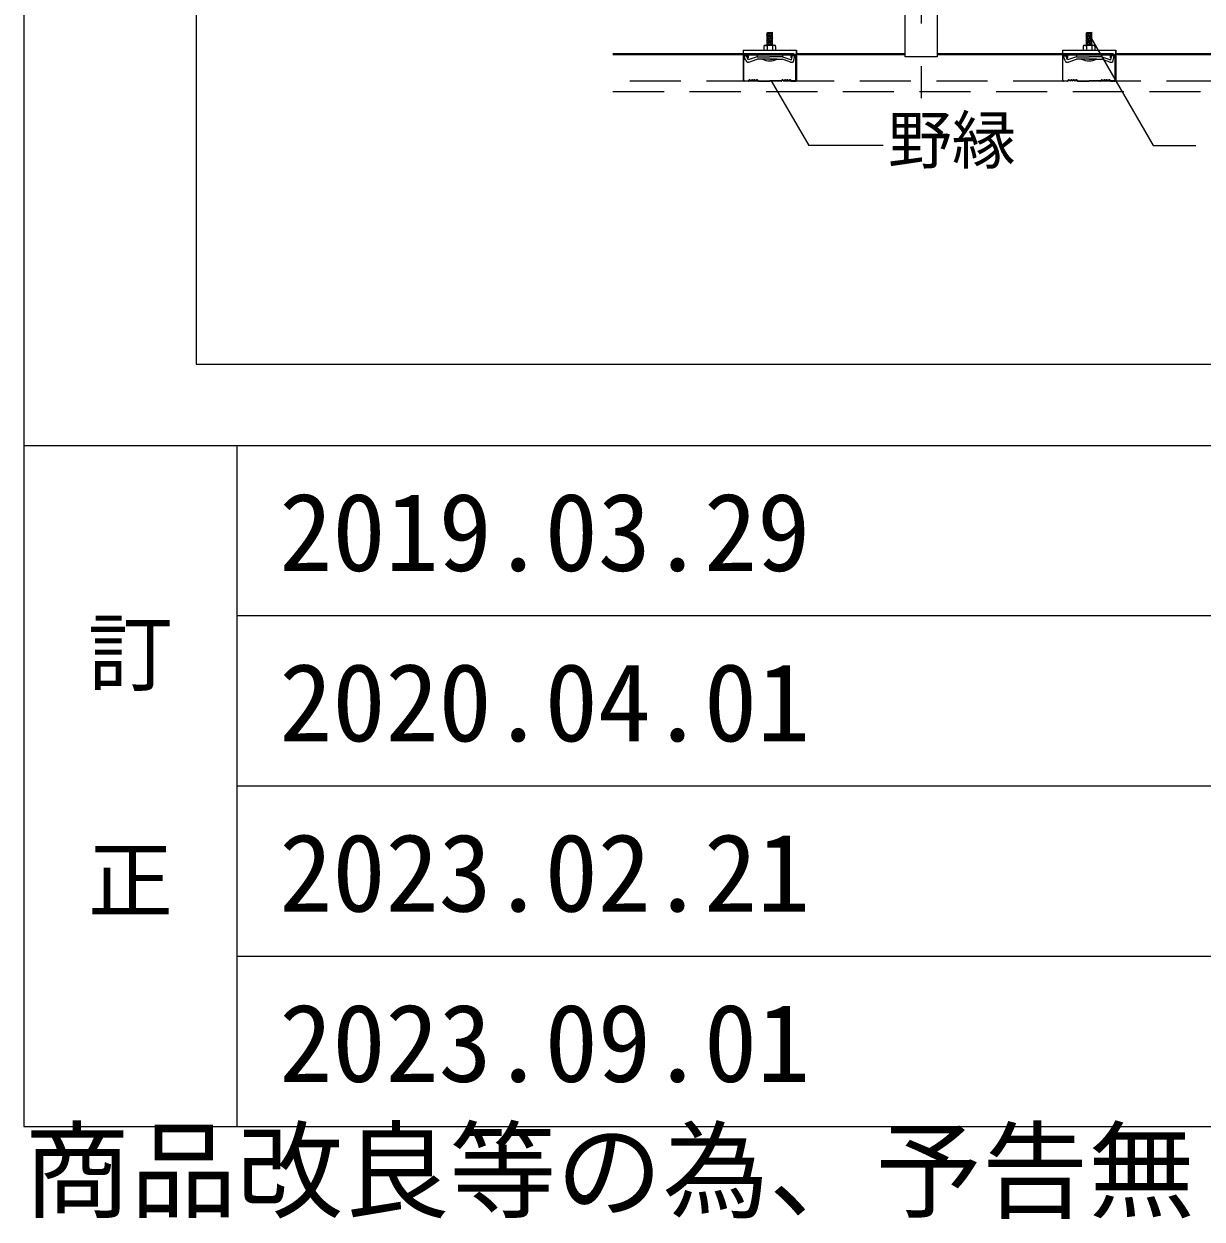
# Model space of a CAD drawing. Units: millimetres, scale not verified. Extents: x -7800 to 7800, y -5387 to 5300.
# Drawn here: x -7800 to -6693, y -5387 to -4264 of the extents above; entities that cross this region are included whole.
import ezdxf
from ezdxf.enums import TextEntityAlignment as Align

# ---------------------------------------------------------------- set-up
doc = ezdxf.new("R2010")
doc.units = ezdxf.units.MM
doc.header["$LTSCALE"] = 40
doc.linetypes.add('CHAIN1', pattern=[8, 5, -1, 1, -1])
doc.linetypes.add('DASHED1', pattern=[1.8, 1.2, -0.6])
for name, color, linetype, lineweight in [('7-0_中心線', 4, 'CHAIN1', 9), ('7-1_吊り材', 7, 'Continuous', 18), ('7-2_野縁受け', 3, 'Continuous', 18), ('7-3_野縁', 2, 'Continuous', 25), ('7-6_文字・矢印', 7, 'Continuous', 18), ('7-A_クリップ', 7, 'Continuous', 18), ('7-D_パネル', 4, 'Continuous', 9), ('F-3_野縁受け', 7, 'Continuous', 18)]:
    doc.layers.add(name, color=color, linetype=linetype, lineweight=lineweight)
doc.layers.add('F-6_文字', color=7, linetype='Continuous')
doc.styles.add('ＭＳ ゴシック', font='')
doc.styles.get('ＭＳ ゴシック').set_extended_font_data('MS Gothic')

msp = doc.modelspace()

# ---------------------------------------------------------------- linework, layer by layer
at = {"layer": '7-0_中心線'}
msp.add_line((-6956.9, -2463.8), (-6956.9, -4333.72), dxfattribs=at)
at = {"layer": '7-1_吊り材'}
for p, q in [((-6971.9, -4294.95), (-6971.9, -4214.95)), ((-6941.9, -4294.95), (-6971.9, -4294.95))]:
    msp.add_line(p, q, dxfattribs=at)
msp.add_lwpolyline([(-6971.9, -4214.95), (-6941.9, -4214.95), (-6941.9, -4294.95)], dxfattribs=at)
at = {"layer": '7-2_野縁受け'}
for p, q in [((-7246.55, -4291.75), (-7124.22, -4291.75)), ((-7246.55, -4292.95), (-7124.22, -4292.95)), ((-7074.25, -4291.75), (-6971.9, -4291.75)), ((-7074.25, -4292.95), (-6971.9, -4292.95)), ((-6941.9, -4291.75), (-6824.22, -4291.75)), ((-6941.9, -4292.95), (-6824.22, -4292.95)), ((-6774.25, -4291.75), (-6525.86, -4291.75)), ((-6774.25, -4292.95), (-6525.86, -4292.95))]:
    msp.add_line(p, q, dxfattribs=at)
at = {"layer": '7-2_野縁受け', "linetype": 'DASHED1'}
for p, q in [((-7124.22, -4291.75), (-7074.25, -4291.75)), ((-7124.22, -4292.95), (-7074.25, -4292.95)), ((-6824.22, -4291.75), (-6774.25, -4291.75)), ((-6824.22, -4292.95), (-6774.25, -4292.95))]:
    msp.add_line(p, q, dxfattribs=at)
at = {"layer": '7-3_野縁'}
for p, q in [((-7124.26, -4293.95), (-7124.25, -4316.91)), ((-7123.75, -4316.93), (-7123.76, -4293.95)), ((-7120.26, -4292.95), (-7123.26, -4292.95)), ((-7120.26, -4293.45), (-7123.26, -4293.45)), ((-7119.76, -4295.95), (-7119.76, -4293.95)), ((-7119.76, -4295.95), (-7119.26, -4295.95)), ((-7119.26, -4295.95), (-7119.26, -4293.95)), ((-7079.25, -4295.95), (-7079.25, -4293.95)), ((-7078.75, -4295.95), (-7079.25, -4295.95)), ((-7078.75, -4295.95), (-7078.75, -4293.95)), ((-7078.25, -4292.95), (-7075.25, -4292.95)), ((-7078.25, -4293.45), (-7075.25, -4293.45)), ((-7074.75, -4316.93), (-7074.75, -4293.95)), ((-7074.25, -4293.95), (-7074.25, -4316.91)), ((-6824.26, -4293.95), (-6824.25, -4316.91)), ((-6823.75, -4316.93), (-6823.76, -4293.95)), ((-6820.26, -4292.95), (-6823.26, -4292.95)), ((-6820.26, -4293.45), (-6823.26, -4293.45)), ((-6819.76, -4295.95), (-6819.76, -4293.95)), ((-6819.76, -4295.95), (-6819.26, -4295.95)), ((-6819.26, -4295.95), (-6819.26, -4293.95)), ((-6779.25, -4295.95), (-6779.25, -4293.95)), ((-6778.75, -4295.95), (-6779.25, -4295.95)), ((-6778.75, -4295.95), (-6778.75, -4293.95)), ((-6778.25, -4292.95), (-6775.25, -4292.95)), ((-6778.25, -4293.45), (-6775.25, -4293.45)), ((-6774.75, -4316.93), (-6774.75, -4293.95)), ((-6774.25, -4293.95), (-6774.25, -4316.91)), ((-7123.26, -4317.45), (-7119.67, -4317.45)), ((-7123.26, -4317.45), (-7119.67, -4317.45)), ((-7119.67, -4317.95), (-7123.26, -4317.95)), ((-7119.67, -4317.95), (-7123.26, -4317.95)), ((-7119.32, -4317.3), (-7118.61, -4316.6)), ((-7118.61, -4316.6), (-7119.32, -4317.3)), ((-7118.26, -4316.95), (-7118.96, -4317.66)), ((-7118.26, -4316.95), (-7118.96, -4317.66)), ((-7111.26, -4316.95), (-7110.55, -4317.66)), ((-7110.9, -4316.6), (-7110.19, -4317.3)), ((-7109.84, -4317.45), (-7099.25, -4317.45)), ((-7109.84, -4317.95), (-7099.25, -4317.95)), ((-7088.67, -4317.45), (-7099.25, -4317.45)), ((-7088.67, -4317.95), (-7099.25, -4317.95)), ((-7087.61, -4316.6), (-7088.31, -4317.3)), ((-7087.25, -4316.95), (-7087.96, -4317.66)), ((-7080.25, -4316.95), (-7079.55, -4317.66)), ((-7080.25, -4316.95), (-7079.55, -4317.66)), ((-7079.19, -4317.3), (-7079.9, -4316.6)), ((-7079.9, -4316.6), (-7079.19, -4317.3)), ((-7075.25, -4317.45), (-7078.84, -4317.45)), ((-7075.25, -4317.45), (-7078.84, -4317.45)), ((-7078.84, -4317.95), (-7075.25, -4317.95)), ((-7078.84, -4317.95), (-7075.25, -4317.95)), ((-6823.26, -4317.45), (-6819.67, -4317.45)), ((-6823.26, -4317.45), (-6819.67, -4317.45)), ((-6819.67, -4317.95), (-6823.26, -4317.95)), ((-6819.67, -4317.95), (-6823.26, -4317.95)), ((-6819.32, -4317.3), (-6818.61, -4316.6)), ((-6818.61, -4316.6), (-6819.32, -4317.3)), ((-6818.26, -4316.95), (-6818.96, -4317.66)), ((-6818.26, -4316.95), (-6818.96, -4317.66)), ((-6811.26, -4316.95), (-6810.55, -4317.66)), ((-6810.9, -4316.6), (-6810.19, -4317.3)), ((-6809.84, -4317.45), (-6799.25, -4317.45)), ((-6809.84, -4317.95), (-6799.25, -4317.95)), ((-6788.67, -4317.45), (-6799.25, -4317.45)), ((-6788.67, -4317.95), (-6799.25, -4317.95)), ((-6787.61, -4316.6), (-6788.31, -4317.3)), ((-6787.25, -4316.95), (-6787.96, -4317.66)), ((-6780.25, -4316.95), (-6779.55, -4317.66)), ((-6780.25, -4316.95), (-6779.55, -4317.66)), ((-6779.19, -4317.3), (-6779.9, -4316.6)), ((-6779.9, -4316.6), (-6779.19, -4317.3)), ((-6775.25, -4317.45), (-6778.84, -4317.45)), ((-6775.25, -4317.45), (-6778.84, -4317.45)), ((-6778.84, -4317.95), (-6775.25, -4317.95)), ((-6778.84, -4317.95), (-6775.25, -4317.95))]:
    msp.add_line(p, q, dxfattribs=at)
for centre, radius, start, end in [((-7123.26, -4293.95), 1, 90.00299, 180.00299), ((-7123.26, -4293.95), 0.5, 90.00299, 180.00299), ((-7120.26, -4293.95), 1, 0.00299, 90.00299), ((-7120.26, -4293.95), 0.5, 0.00299, 90.00299), ((-7078.25, -4293.95), 1, 89.99699, 179.99699), ((-7078.25, -4293.95), 0.5, 89.99699, 179.99699), ((-7075.25, -4293.95), 1, 359.99699, 89.99699), ((-7075.25, -4293.95), 0.5, 359.99699, 89.99699), ((-6823.26, -4293.95), 1, 90.00299, 180.00299), ((-6823.26, -4293.95), 0.5, 90.00299, 180.00299), ((-6820.26, -4293.95), 1, 0.00299, 90.00299), ((-6820.26, -4293.95), 0.5, 0.00299, 90.00299), ((-6778.25, -4293.95), 1, 89.99699, 179.99699), ((-6778.25, -4293.95), 0.5, 89.99699, 179.99699), ((-6775.25, -4293.95), 1, 359.99699, 89.99699), ((-6775.25, -4293.95), 0.5, 359.99699, 89.99699), ((-7123.26, -4316.95), 1, 177.476, 270), ((-7123.26, -4316.95), 1, 177.476, 270), ((-7123.26, -4316.95), 0.5, 177.476, 270), ((-7123.26, -4316.95), 0.5, 177.476, 270), ((-7119.67, -4316.95), 0.5, 269.99998, 314.99998), ((-7119.67, -4316.95), 0.5, 270, 314.99998), ((-7119.67, -4316.95), 1, 270, 315), ((-7119.67, -4316.95), 1, 270, 314.99998), ((-7118.26, -4316.95), 0.5, 46.39717, 135), ((-7117.01, -4315.64), 1.81, 226.39717, 313.60281), ((-7117.01, -4315.64), 1.31, 226.39717, 313.60281), ((-7115.76, -4316.95), 0.5, 36.86989, 133.60281), ((-7114.76, -4316.2), 1.25, 216.86989, 323.1301), ((-7114.76, -4316.2), 0.75, 216.86989, 323.1301), ((-7113.76, -4316.95), 0.5, 36.86989, 143.1301), ((-7113.76, -4316.95), 0.5, 46.39717, 143.1301), ((-7112.51, -4315.64), 1.81, 226.39717, 313.60281), ((-7112.51, -4315.64), 1.31, 226.39717, 313.60281), ((-7111.26, -4316.95), 0.5, 44.99998, 133.60281), ((-7109.84, -4316.95), 1, 225, 270), ((-7109.84, -4316.95), 0.5, 225, 270), ((-7088.67, -4316.95), 0.5, 270, 315), ((-7088.67, -4316.95), 1, 270, 315), ((-7087.25, -4316.95), 0.5, 46.39719, 135.00002), ((-7086, -4315.64), 1.81, 226.39719, 313.60283), ((-7086, -4315.64), 1.31, 226.39719, 313.60283), ((-7084.75, -4316.95), 0.5, 36.8699, 143.13011), ((-7084.75, -4316.95), 0.5, 36.8699, 133.60283), ((-7083.75, -4316.2), 1.25, 216.8699, 323.13011), ((-7083.75, -4316.2), 0.75, 216.8699, 323.13011), ((-7082.75, -4316.95), 0.5, 46.39719, 143.13011), ((-7081.5, -4315.64), 1.81, 226.39719, 313.60283), ((-7081.5, -4315.64), 1.31, 226.39719, 313.60283), ((-7080.25, -4316.95), 0.5, 45, 133.60283), ((-7078.84, -4316.95), 1, 225, 270), ((-7078.84, -4316.95), 1, 225.00002, 270), ((-7078.84, -4316.95), 0.5, 225, 270), ((-7078.84, -4316.95), 0.5, 225.00002, 270), ((-7075.25, -4316.95), 1, 270, 2.524), ((-7075.25, -4316.95), 1, 269.99997, 2.524), ((-7075.25, -4316.95), 0.5, 270, 2.524), ((-7075.25, -4316.95), 0.5, 269.99997, 2.524), ((-6823.26, -4316.95), 1, 177.476, 270), ((-6823.26, -4316.95), 1, 177.476, 270), ((-6823.26, -4316.95), 0.5, 177.476, 270), ((-6823.26, -4316.95), 0.5, 177.476, 270), ((-6819.67, -4316.95), 0.5, 269.99998, 314.99998), ((-6819.67, -4316.95), 0.5, 270, 314.99998), ((-6819.67, -4316.95), 1, 270, 315), ((-6819.67, -4316.95), 1, 270, 314.99998), ((-6818.26, -4316.95), 0.5, 46.39717, 135), ((-6817.01, -4315.64), 1.81, 226.39717, 313.60281), ((-6817.01, -4315.64), 1.31, 226.39717, 313.60281), ((-6815.76, -4316.95), 0.5, 36.86989, 133.60281), ((-6814.76, -4316.2), 1.25, 216.86989, 323.1301), ((-6814.76, -4316.2), 0.75, 216.86989, 323.1301), ((-6813.76, -4316.95), 0.5, 36.86989, 143.1301), ((-6813.76, -4316.95), 0.5, 46.39717, 143.1301), ((-6812.51, -4315.64), 1.81, 226.39717, 313.60281), ((-6812.51, -4315.64), 1.31, 226.39717, 313.60281), ((-6811.26, -4316.95), 0.5, 44.99998, 133.60281), ((-6809.84, -4316.95), 1, 225, 270), ((-6809.84, -4316.95), 0.5, 225, 270), ((-6788.67, -4316.95), 0.5, 270, 315), ((-6788.67, -4316.95), 1, 270, 315), ((-6787.25, -4316.95), 0.5, 46.39719, 135.00002), ((-6786, -4315.64), 1.81, 226.39719, 313.60283), ((-6786, -4315.64), 1.31, 226.39719, 313.60283), ((-6784.75, -4316.95), 0.5, 36.8699, 143.13011), ((-6784.75, -4316.95), 0.5, 36.8699, 133.60283), ((-6783.75, -4316.2), 1.25, 216.8699, 323.13011), ((-6783.75, -4316.2), 0.75, 216.8699, 323.13011), ((-6782.75, -4316.95), 0.5, 46.39719, 143.13011), ((-6781.5, -4315.64), 1.81, 226.39719, 313.60283), ((-6781.5, -4315.64), 1.31, 226.39719, 313.60283), ((-6780.25, -4316.95), 0.5, 45, 133.60283), ((-6778.84, -4316.95), 1, 225, 270), ((-6778.84, -4316.95), 1, 225.00002, 270), ((-6778.84, -4316.95), 0.5, 225, 270), ((-6778.84, -4316.95), 0.5, 225.00002, 270), ((-6775.25, -4316.95), 1, 270, 2.524), ((-6775.25, -4316.95), 1, 269.99997, 2.524), ((-6775.25, -4316.95), 0.5, 270, 2.524), ((-6775.25, -4316.95), 0.5, 269.99997, 2.524)]:
    msp.add_arc(centre, radius, start, end, dxfattribs=at)
at = {"layer": '7-6_文字・矢印'}
for p in [(-7097.79, -4317.62), (-6992.59, -4378.45)]:
    msp.add_line(p, (-7062.67, -4378.45), dxfattribs=at)
msp.add_lwpolyline([(-6798.27, -4275.79), (-6739, -4378.45), (-6699.05, -4378.45)], dxfattribs=at)
at = {"layer": '7-A_クリップ'}
for p, q in [((-7096.22, -4272.32), (-7102.22, -4273.16)), ((-7102.22, -4273.16), (-7101.47, -4273.55)), ((-7096.22, -4273.32), (-7102.22, -4274.16)), ((-7102.22, -4274.16), (-7101.47, -4274.55)), ((-7101.47, -4284.17), (-7101.47, -4272.16)), ((-7101.47, -4272.16), (-7096.97, -4272.16)), ((-7096.22, -4272.32), (-7096.97, -4272.16)), ((-7096.97, -4284.17), (-7096.97, -4272.19)), ((-7096.22, -4273.32), (-7096.97, -4272.92)), ((-7096.22, -4274.32), (-7096.97, -4273.92)), ((-7096.22, -4275.32), (-7096.97, -4274.92)), ((-7096.22, -4276.32), (-7096.97, -4275.92)), ((-7096.22, -4277.32), (-7096.97, -4276.92)), ((-7096.22, -4278.32), (-7096.97, -4277.92)), ((-6796.22, -4272.32), (-6802.22, -4273.16)), ((-6802.22, -4273.16), (-6801.47, -4273.55)), ((-6796.22, -4273.32), (-6802.22, -4274.16)), ((-6802.22, -4274.16), (-6801.47, -4274.55)), ((-6801.47, -4284.17), (-6801.47, -4272.16)), ((-6801.47, -4272.16), (-6796.97, -4272.16)), ((-6796.22, -4272.32), (-6796.97, -4272.16)), ((-6796.97, -4284.17), (-6796.97, -4272.19)), ((-6796.22, -4273.32), (-6796.97, -4272.92)), ((-6796.22, -4274.32), (-6796.97, -4273.92)), ((-6796.22, -4275.32), (-6796.97, -4274.92)), ((-6796.22, -4276.32), (-6796.97, -4275.92)), ((-6796.22, -4277.32), (-6796.97, -4276.92)), ((-6796.22, -4278.32), (-6796.97, -4277.92)), ((-7124.22, -4288.67), (-7074.22, -4288.67)), ((-7124.22, -4288.67), (-7124.22, -4292.97)), ((-7104.72, -4285.17), (-7104.72, -4288.67)), ((-7104.72, -4288.67), (-7093.72, -4288.67)), ((-7104.06, -4284.34), (-7104.53, -4284.57)), ((-7104.06, -4284.34), (-7104.53, -4284.57)), ((-7103.72, -4284.17), (-7094.72, -4284.17)), ((-7103.37, -4284.26), (-7101.72, -4284.67)), ((-7103.37, -4284.26), (-7101.72, -4284.67)), ((-7096.22, -4283.32), (-7102.3, -4284.17)), ((-7096.22, -4282.32), (-7102.22, -4283.16)), ((-7102.22, -4283.16), (-7101.47, -4283.55)), ((-7101.72, -4284.67), (-7101.72, -4284.69)), ((-7101.72, -4284.69), (-7101.72, -4288.67)), ((-7097, -4284.56), (-7096.72, -4284.66)), ((-7096.22, -4279.32), (-7096.97, -4278.92)), ((-7096.22, -4280.32), (-7096.97, -4279.92)), ((-7096.22, -4281.32), (-7096.97, -4280.92)), ((-7096.22, -4282.32), (-7096.97, -4281.92)), ((-7096.22, -4283.32), (-7096.97, -4282.92)), ((-7095.08, -4284.26), (-7096.72, -4284.66)), ((-7095.08, -4284.26), (-7096.72, -4284.66)), ((-7094.4, -4284.33), (-7093.93, -4284.56)), ((-7094.4, -4284.33), (-7093.93, -4284.56)), ((-7093.72, -4285.17), (-7093.72, -4288.67)), ((-6824.22, -4288.67), (-6774.22, -4288.67)), ((-6824.22, -4288.67), (-6824.22, -4292.97)), ((-6804.72, -4285.17), (-6804.72, -4288.67)), ((-6804.72, -4288.67), (-6793.72, -4288.67)), ((-6804.06, -4284.34), (-6804.53, -4284.57)), ((-6804.06, -4284.34), (-6804.53, -4284.57)), ((-6803.72, -4284.17), (-6794.72, -4284.17)), ((-6803.37, -4284.26), (-6801.72, -4284.67)), ((-6803.37, -4284.26), (-6801.72, -4284.67)), ((-6796.22, -4283.32), (-6802.3, -4284.17)), ((-6796.22, -4282.32), (-6802.22, -4283.16)), ((-6802.22, -4283.16), (-6801.47, -4283.55)), ((-6801.72, -4284.67), (-6801.72, -4284.69)), ((-6801.72, -4284.69), (-6801.72, -4288.67)), ((-6797, -4284.56), (-6796.72, -4284.66)), ((-6796.22, -4279.32), (-6796.97, -4278.92)), ((-6796.22, -4280.32), (-6796.97, -4279.92)), ((-6796.22, -4281.32), (-6796.97, -4280.92)), ((-6796.22, -4282.32), (-6796.97, -4281.92)), ((-6796.22, -4283.32), (-6796.97, -4282.92)), ((-6795.08, -4284.26), (-6796.72, -4284.66)), ((-6795.08, -4284.26), (-6796.72, -4284.66)), ((-6794.4, -4284.33), (-6793.93, -4284.56)), ((-6794.4, -4284.33), (-6793.93, -4284.56)), ((-6793.72, -4285.17), (-6793.72, -4288.67)), ((-7124.22, -4292.97), (-7074.22, -4292.97)), ((-7121.02, -4293.96), (-7123.18, -4294.75)), ((-7121.98, -4298.03), (-7123.18, -4294.75)), ((-7121.78, -4298.59), (-7123.18, -4294.75)), ((-7119.58, -4297.9), (-7121.02, -4293.96)), ((-7111.22, -4294.86), (-7119.58, -4297.9)), ((-7118.81, -4299.96), (-7111.12, -4297.16)), ((-7111.22, -4292.97), (-7111.22, -4294.86)), ((-7111.22, -4294.86), (-7099.22, -4294.86)), ((-7092.22, -4297.16), (-7106.22, -4297.16)), ((-7087.23, -4294.86), (-7099.22, -4294.86)), ((-7087.23, -4294.86), (-7099.22, -4294.86)), ((-7087.23, -4294.86), (-7099.22, -4294.86)), ((-7099.22, -4297.16), (-7090.08, -4297.16)), ((-7099.22, -4297.16), (-7089.49, -4297.16)), ((-7099.22, -4297.16), (-7088.01, -4297.16)), ((-7089.74, -4297.16), (-7088.01, -4297.16)), ((-7089.25, -4297.16), (-7087.33, -4297.16)), ((-7084.09, -4298.34), (-7087.33, -4297.16)), ((-7087.23, -4294.86), (-7079.83, -4297.55)), ((-7087.22, -4292.97), (-7087.22, -4294.86)), ((-7079.64, -4299.96), (-7084.83, -4298.07)), ((-7080.12, -4297.45), (-7078.87, -4297.9)), ((-7076.62, -4298.4), (-7075.56, -4294.44)), ((-6824.22, -4292.97), (-6774.22, -4292.97)), ((-6821.02, -4293.96), (-6823.18, -4294.75)), ((-6821.98, -4298.03), (-6823.18, -4294.75)), ((-6821.78, -4298.59), (-6823.18, -4294.75)), ((-6819.58, -4297.9), (-6821.02, -4293.96)), ((-6811.22, -4294.86), (-6819.58, -4297.9)), ((-6818.81, -4299.96), (-6811.12, -4297.16)), ((-6811.22, -4292.97), (-6811.22, -4294.86)), ((-6811.22, -4294.86), (-6799.22, -4294.86)), ((-6792.22, -4297.16), (-6806.22, -4297.16)), ((-6787.23, -4294.86), (-6799.22, -4294.86)), ((-6787.23, -4294.86), (-6799.22, -4294.86)), ((-6787.23, -4294.86), (-6799.22, -4294.86)), ((-6799.22, -4297.16), (-6790.08, -4297.16)), ((-6799.22, -4297.16), (-6789.49, -4297.16)), ((-6799.22, -4297.16), (-6788.01, -4297.16)), ((-6789.74, -4297.16), (-6788.01, -4297.16)), ((-6789.25, -4297.16), (-6787.33, -4297.16)), ((-6784.09, -4298.34), (-6787.33, -4297.16)), ((-6787.23, -4294.86), (-6779.83, -4297.55)), ((-6787.22, -4292.97), (-6787.22, -4294.86)), ((-6779.64, -4299.96), (-6784.83, -4298.07)), ((-6780.12, -4297.45), (-6778.87, -4297.9)), ((-6776.62, -4298.4), (-6775.56, -4294.44))]:
    msp.add_line(p, q, dxfattribs=at)
for points in [[(-7096.22, -4274.32), (-7102.22, -4275.16), (-7101.47, -4275.55)], [(-7096.22, -4275.32), (-7102.22, -4276.16), (-7101.47, -4276.55)], [(-7096.22, -4276.32), (-7102.22, -4277.16), (-7101.47, -4277.55)], [(-7096.22, -4277.32), (-7102.22, -4278.16), (-7101.47, -4278.55)], [(-6796.22, -4274.32), (-6802.22, -4275.16), (-6801.47, -4275.55)], [(-6796.22, -4275.32), (-6802.22, -4276.16), (-6801.47, -4276.55)], [(-6796.22, -4276.32), (-6802.22, -4277.16), (-6801.47, -4277.55)], [(-6796.22, -4277.32), (-6802.22, -4278.16), (-6801.47, -4278.55)], [(-7096.22, -4278.32), (-7102.22, -4279.16), (-7101.47, -4279.55)], [(-7096.22, -4279.32), (-7102.22, -4280.16), (-7101.47, -4280.55)], [(-7096.22, -4280.32), (-7102.22, -4281.16), (-7101.47, -4281.55)], [(-7096.22, -4281.32), (-7102.22, -4282.16), (-7101.47, -4282.55)], [(-7097, -4284.56), (-7096.72, -4284.66), (-7096.72, -4288.67)], [(-7074.22, -4288.67), (-7074.22, -4292.97), (-7074.22, -4288.67)], [(-6796.22, -4278.32), (-6802.22, -4279.16), (-6801.47, -4279.55)], [(-6796.22, -4279.32), (-6802.22, -4280.16), (-6801.47, -4280.55)], [(-6796.22, -4280.32), (-6802.22, -4281.16), (-6801.47, -4281.55)], [(-6796.22, -4281.32), (-6802.22, -4282.16), (-6801.47, -4282.55)], [(-6797, -4284.56), (-6796.72, -4284.66), (-6796.72, -4288.67)], [(-6774.22, -4288.67), (-6774.22, -4292.97), (-6774.22, -4288.67)], [(-7119.58, -4297.9), (-7121.02, -4293.96), (-7123.18, -4294.75)], [(-7099.22, -4297.16), (-7110.44, -4297.16), (-7111.12, -4297.16)], [(-7078.87, -4297.9), (-7077.78, -4293.85), (-7075.56, -4294.44)], [(-6819.58, -4297.9), (-6821.02, -4293.96), (-6823.18, -4294.75)], [(-6799.22, -4297.16), (-6810.44, -4297.16), (-6811.12, -4297.16)], [(-6778.87, -4297.9), (-6777.78, -4293.85), (-6775.56, -4294.44)]]:
    msp.add_lwpolyline(points, dxfattribs=at)
for centre, radius, start, end in [((-7103.72, -4285.17), 1, 90, 180), ((-7103.61, -4285.23), 1, 75.942, 116.60205), ((-7103.61, -4285.23), 1, 75.942, 116.60205), ((-7099.22, -4290.67), 6.5, 70.01814, 112.61984), ((-7099.22, -4290.67), 6.5, 70.01814, 112.61984), ((-7094.84, -4285.23), 1, 63.73468, 103.86021), ((-7094.84, -4285.23), 1, 63.73468, 103.86021), ((-7094.72, -4285.17), 1, 0, 90), ((-6803.72, -4285.17), 1, 90, 180), ((-6803.61, -4285.23), 1, 75.942, 116.60205), ((-6803.61, -4285.23), 1, 75.942, 116.60205), ((-6799.22, -4290.67), 6.5, 70.01814, 112.61984), ((-6799.22, -4290.67), 6.5, 70.01814, 112.61984), ((-6794.84, -4285.23), 1, 63.73468, 103.86021), ((-6794.84, -4285.23), 1, 63.73468, 103.86021), ((-6794.72, -4285.17), 1, 0, 90), ((-7119.62, -4297.8), 2.3, 199.99997, 299.99998), ((-7099.22, -4283.16), 15.65, 243.43494, 296.56505), ((-7078.84, -4297.8), 2.3, 245, 345), ((-6819.62, -4297.8), 2.3, 199.99997, 299.99998), ((-6799.22, -4283.16), 15.65, 243.43494, 296.56505), ((-6778.84, -4297.8), 2.3, 245, 345)]:
    msp.add_arc(centre, radius, start, end, dxfattribs=at)
at = {"layer": '7-D_パネル', "linetype": 'DASHED1'}
for p, q in [((-4950.65, -4317.95), (-7246.55, -4317.95)), ((-7246.55, -4327.45), (-4950.65, -4327.45))]:
    msp.add_line(p, q, dxfattribs=at)
at = {"layer": 'F-3_野縁受け', "color": 3}
for p, q in [((-7800, 5300), (-7800, -5300)), ((-7638.18, 1060.25), (-7638.18, -4583.77)), ((-7638.18, -4583.77), (-2128.18, -4583.77)), ((-7800, -4660), (7800, -4660)), ((-7800, -5300), (7800, -5300))]:
    msp.add_line(p, q, dxfattribs=at)
at = {"layer": 'F-3_野縁受け'}
msp.add_line((-7600, -4660), (-7600, -5300), dxfattribs=at)
at = {"layer": 'F-3_野縁受け', "color": 4, "lineweight": 9}
for p, q in [((-7600, -4660), (-7600, -5300)), ((-7600, -4820), (-3000, -4820)), ((-7600, -4980), (-3000, -4980)), ((-7600, -5140), (-3000, -5140))]:
    msp.add_line(p, q, dxfattribs=at)

# ---------------------------------------------------------------- texts
at = {"layer": '7-6_文字・矢印', "style": 'ＭＳ ゴシック'}
msp.add_text('野縁', height=43.99, dxfattribs=at).set_placement((-6988.18, -4408.37), align=Align.BOTTOM_LEFT)
at = {"layer": 'F-6_文字', "style": 'ＭＳ ゴシック'}
for s, height, p in [('2019.03.29', 73.31, (-7560, -4800)), ('訂', 58.65, (-7740, -4901.86)), ('2020.04.01', 73.31, (-7560, -4960)), ('2023.02.21', 73.31, (-7560, -5120)), ('正', 58.65, (-7740, -5115.26)), ('2023.09.01', 73.31, (-7560, -5280)), ('商品改良等の為、予告無く規格その他を変更することがありますのでご了承ください。', 73.31, (-7800, -5400))]:
    msp.add_text(s, height=height, dxfattribs=at).set_placement(p, align=Align.BOTTOM_LEFT)

doc.saveas('drawing.dxf')
